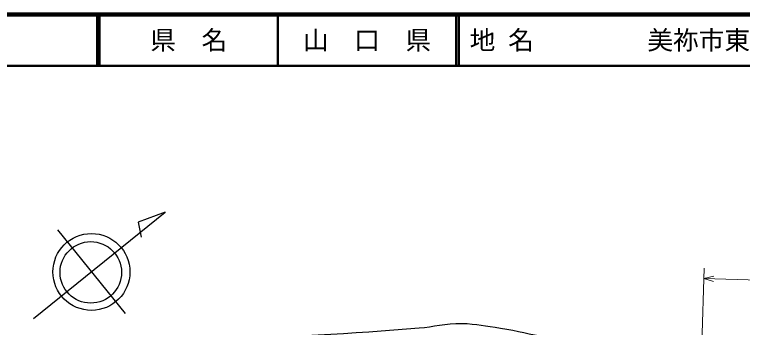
# Model space of a CAD drawing. Units: millimetres, scale not verified. Extents: x 40000 to 680000, y 20000 to 380000.
# Drawn here: x 281680 to 423545, y 318937 to 380000 of the extents above; entities that cross this region are included whole.
import ezdxf
from ezdxf.enums import TextEntityAlignment as Align

# ---------------------------------------------------------------- set-up
doc = ezdxf.new("R2010")
doc.units = ezdxf.units.MM
doc.header["$LTSCALE"] = 1000
for name, color, linetype, lineweight in [('M-BGD', 7, 'Continuous', 25), ('M-STR-HTXT', 7, 'Continuous', 13), ('M-TTL', 2, 'Continuous', 140), ('M-TTL-LINE', 7, 'Continuous', 50), ('M-TTL-TXT', 7, 'Continuous', 13)]:
    doc.layers.add(name, color=color, linetype=linetype, lineweight=lineweight)
doc.styles.add('ＭＳ ゴシック', font='')
doc.styles.get('ＭＳ ゴシック').set_extended_font_data('MS Gothic')

msp = doc.modelspace()

# ---------------------------------------------------------------- linework, layer by layer
at = {"layer": 'M-BGD'}
for p, q in [((285354, 320703), (311065, 341437)), ((311065, 341437), (305750, 339471)), ((305750, 339471), (306385, 336538)), ((290050, 337978), (303233, 321632))]:
    msp.add_line(p, q, dxfattribs=at)
for centre, radius in [((296668, 329772), 7500), ((296539, 329680), 6000)]:
    msp.add_circle(centre, radius, dxfattribs=at)
msp.add_open_spline([(416171, 312897), (413619, 312861), (412865, 312829), (410758, 313009), (409087, 313151), (408149, 313253), (406501, 313562), (401932, 314421), (399611, 316031), (395000, 316631), (391306, 317111), (389168, 316591), (385471, 317051), (381889, 317497), (379956, 318207), (376388, 318753), (373453, 319202), (371808, 319570), (368840, 319662), (365583, 319761), (363318, 318991), (360546, 318768), (347425, 317715), (334274, 316886), (321112, 316680), (317751, 316627), (314390, 316825), (311029, 316897)], degree=3, knots=[0, 0, 0, 0, 1, 1, 1, 2, 2, 2, 3, 3, 3, 4, 4, 4, 5, 5, 5, 6, 6, 6, 7, 7, 7, 8, 8, 8, 9, 9, 9, 9], dxfattribs=at)
at = {"layer": 'M-STR-HTXT'}
for p, q in [((414943, 292870), (416072, 330478)), ((417959, 328938), (416012, 328479)), ((416012, 328479), (490970, 326228)), ((416012, 328479), (417928, 327904))]:
    msp.add_line(p, q, dxfattribs=at)
at = {"layer": 'M-TTL'}
msp.add_line((680000, 380000), (40000, 380000), dxfattribs=at)
at = {"layer": 'M-TTL-LINE'}
for p, q in [((297750, 380000), (297750, 370000)), ((298250, 380000), (298250, 370000)), ((333000, 380000), (333000, 370000)), ((367750, 380000), (367750, 370000)), ((368250, 380000), (368250, 370000)), ((40000, 370000), (680000, 370000))]:
    msp.add_line(p, q, dxfattribs=at)

# ---------------------------------------------------------------- texts
at = {"layer": 'M-TTL-TXT', "style": 'ＭＳ ゴシック'}
for s, p in [('県\u3000名', (315625, 375000)), ('山\u3000口\u3000県', (350375, 375000))]:
    msp.add_text(s, height=3666, dxfattribs=at).set_placement(p, align=Align.MIDDLE_CENTER)
for s, p in [('地 名', (370380, 375000)), ('美祢市東厚保町川東\u3000大嶺町西分', (405024, 375000))]:
    msp.add_text(s, height=3666, dxfattribs=at).set_placement(p, align=Align.MIDDLE_LEFT)

doc.saveas('drawing.dxf')
